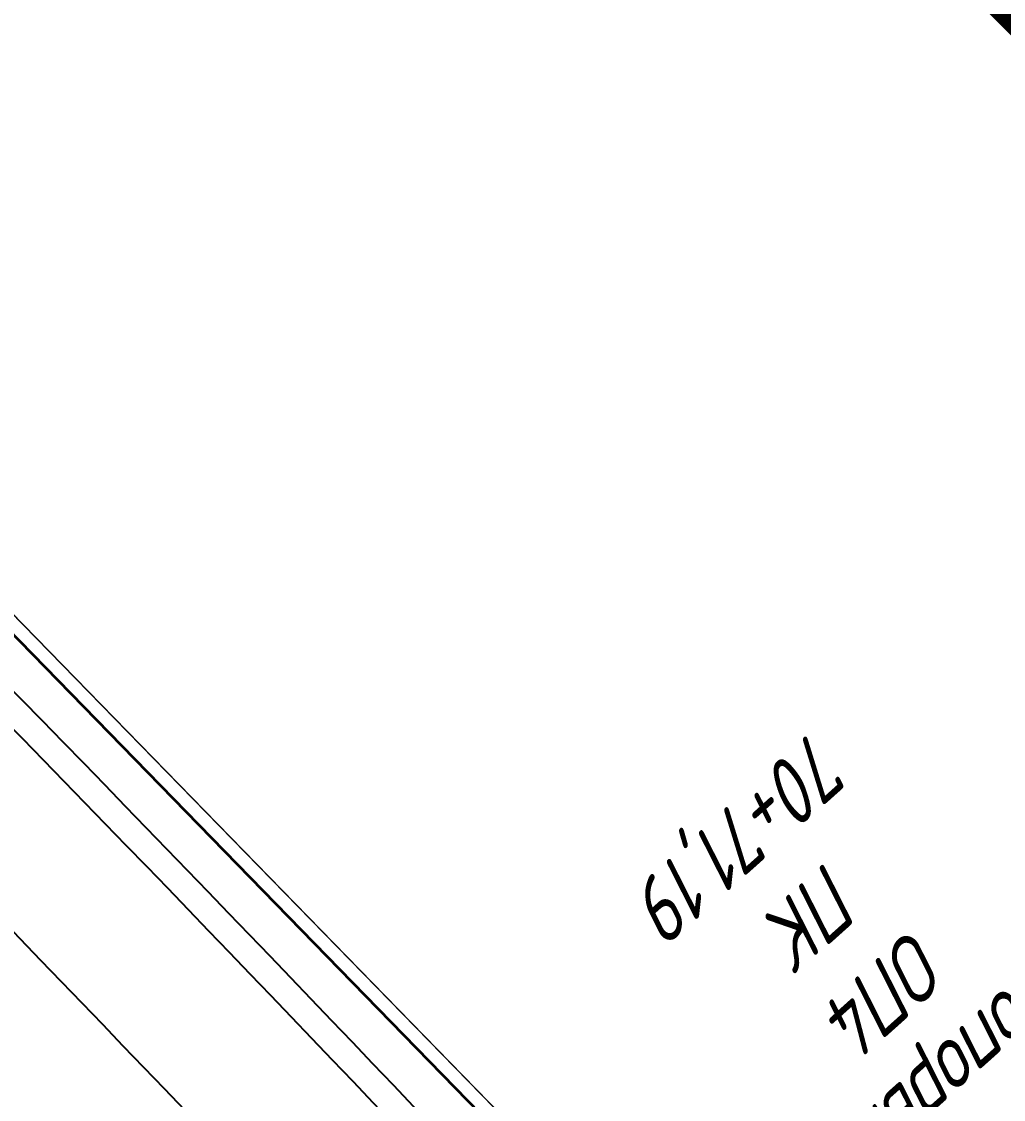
# Model space of a CAD drawing. Header units: millimetres. Extents: x 0 to 285450075, y -3000605 to 8125189010.
# Drawn here: x 6236265.72 to 6236284.14, y 5216927.79 to 5216948 of the extents above; entities that cross this region are included whole.
import ezdxf
from ezdxf import colors
from ezdxf.entities.mleader import LeaderData, LeaderLine
from ezdxf.math import Vec2, Vec3

# ---------------------------------------------------------------- set-up
doc = ezdxf.new("R2010")
doc.units = ezdxf.units.MM
doc.set_wipeout_variables(frame=1)
for name, pattern in [('15-15', [6, 1.5, -3, 1.5]), ('CENTER', [50.8, 31.75, -6.35, 6.35, -6.35]), ('осевая', [2, 1.25, -0.25, 0.25, -0.25])]:
    doc.linetypes.add(name, pattern=pattern)
for name, color, linetype in [('!Полоса отвода', 30, 'Continuous'), ('Основное направление 30.05.Верх покрытия', 7, 'Continuous'), ('Основное направление 30.05.Ось трассы', 7, 'Continuous'), ('Петля 1 ось справа.Верх покрытия', 7, 'Continuous')]:
    doc.layers.add(name, color=color, linetype=linetype)
for name, color, linetype, lineweight in [('1-Бетон', 106, 'Continuous', 35), ('1-Оси', 1, 'CENTER', 20), ('ИС_Выноски', 3, 'Continuous', 18), ('ИС_Ось', 3, 'осевая', 18), ('ИС_Размер', 3, 'Continuous', 18)]:
    doc.layers.add(name, color=color, linetype=linetype, lineweight=lineweight)
doc.layers.add('_Defpoints', color=8, linetype='Continuous', plot=False)
doc.layers.add('Оси_Невидимые', color=5, linetype='Continuous', plot=False)
doc.styles.add('ISOCPEUR', font='isocpeur.ttf', dxfattribs={"width": 0.8, "oblique": 15, "height": 2.5})
doc.linetypes.add('гр.ПОЛЬ.10', pattern='A,6.75,-2,[131,ltypeshp.shx,S=0.75,R=0,X=-0.75,Y=-0.375],-2,6.75,[130,ltypeshp.shx,S=0.75,R=270.000001,X=-8.75,Y=-0.375],0', length=17.5)

# ---------------------------------------------------------------- blocks, each defined once
blk = doc.blocks.new('б33 план')
at = {"layer": '1-Бетон'}
blk.add_lwpolyline([(1400, 700), (31600, 700), (31600, -700), (1400, -700)], close=True, dxfattribs=at)
at = {"layer": 'ИС_Ось', "color": 3, "ltscale": 20}
blk.add_lwpolyline([(0, 0), (33000, 0)], dxfattribs=at)
blk = doc.blocks.new('*U1443')
at = {"rotation": 182.4098864728825}
blk.add_blockref('б33 план', (16485, 694), dxfattribs=at)
blk = doc.blocks.new('*U1444')
at = {"layer": '_Defpoints', "color": 0, "linetype": 'ByBlock', "lineweight": -2, "transparency": 16777216}
for p in [(0, -24772), (0, -27024), (0, -29276)]:
    blk.add_blockref('*U1443', p, dxfattribs=at)
blk = doc.blocks.new('_None')
blk = doc.blocks.new('_DotBlank')
at = {"color": 0, "linetype": 'ByBlock', "lineweight": -2}
blk.add_line((-0.5, 0), (-1, 0), dxfattribs=at)
blk.add_circle((0, 0), 0.5, dxfattribs=at)
blk = doc.blocks.new('мост план кальмиус')
at = {"color": 8}
blk.add_wipeout([(-84927, 18748), (-83562, 45128), (-71216, 44489), (-66238, 42098), (-62410, 39358), (-58831, 35769), (-56452, 32504), (-54289, 28370), (-53279, 25638), (-52589, 23031), (-52149, 20452), (-51945, 17984), (-51953, 15404), (-51847, 1713), (16523, 174), (16499, 13750), (48681, 15115), (51950, 15396), (51993, 16603), (52429, 19670), (52763, 20976), (53228, 22376), (53763, 23670), (54928, 25867), (55955, 27386), (57261, 28968), (58369, 30088), (59857, 31352), (61766, 32654), (64399, 33987), (66743, 34802), (68607, 35230), (73006, 35615), (75369, 35737), (80966, 36027), (84021, 36185), (84924, 18748), (81975, 18490), (81924, 17723), (81924, -13317), (85003, -13811), (86426, -28044), (82156, -29131), (72090, -31693), (70682, -31945), (68645, -32063), (67160, -31993), (65457, -31748), (63155, -31122), (61641, -30507), (59831, -29528), (59206, -29119), (57612, -27877), (55950, -26189), (54592, -24362), (53635, -22662), (53329, -22000), (52862, -20805), (52220, -18396), (52133, -16966), (51955, -16166), (50601, -16282), (16894, -17701), (16523, 174), (-51847, 1713), (-51957, -16166), (-51975, -17754), (-52064, -18998), (-52207, -20149), (-52411, -21316), (-52628, -22291), (-52913, -23344), (-53313, -24568), (-53979, -26232), (-54781, -27859), (-55627, -29295), (-56959, -31171), (-57508, -31843), (-57930, -32327), (-58939, -33384), (-60064, -34421), (-61062, -35236), (-61822, -35797), (-62602, -36327), (-63223, -36717), (-63657, -36974), (-64059, -37201), (-65393, -37881), (-66993, -38563), (-68626, -39119), (-70984, -39743), (-72767, -39965), (-74388, -40088), (-88874, -37694), (-84927, -13818), (-82187, -14057), (-81927, -13317), (-81927, 17723), (-81861, 18480)], dxfattribs=at).dxf.layer = '1-Бетон'
at = {"layer": '1-Бетон', "color": 4}
for points in [[(16549, 13763), (49520, 15138), (49520, -16328), (16894, -17701), (16549, -17700), (16549, 13763)], [(10610, -16201), (16862, -16201), (50506, -14785), (73545, -12806)], [(10610, -16701), (16873, -16701), (50537, -15284), (73545, -13307)]]:
    blk.add_lwpolyline(points, dxfattribs=at)
at = {"layer": '1-Бетон'}
for points in [[(10610, -17701), (16894, -17701), (50601, -16282), (73545, -14311)], [(16507, -16701), (49479, -15336)], [(17991, -17254), (48164, -15984)]]:
    blk.add_lwpolyline(points, dxfattribs=at)
at = {"layer": '1-Бетон', "color": 1}
blk.add_arc((0, 800001), 800001, 266.084716, 273.246619, dxfattribs=at)
at = {"layer": '_Defpoints'}
blk.add_blockref('*U1444', (33047, 13356), dxfattribs=at)
at = {"layer": 'ИС_Выноски'}
ml = blk.add_multileader_mtext('Standard', dxfattribs=at)
ml.set_content('Ось опоры ОП4 \\PПК 70+71,19', color=256, style='ISOCPEUR')
ml.set_leader_properties(color=256, linetype='ByLayer')
ml.set_arrow_properties(name='NONE')
ml.build(insert=Vec2(0, 0))
ml.multileader.update_dxf_attribs({"text_left_attachment_type": 6, "text_right_attachment_type": 6, "dogleg_length": 0.36, "arrow_head_size": 600, "scale": 200})
ctx = ml.context
ctx.base_point, ctx.scale, ctx.char_height, ctx.arrow_head_size, ctx.landing_gap_size, ctx.plane_origin, ctx.plane_x_axis, ctx.plane_y_axis = Vec3(16523, -29241), 200, 1200, 600, 125, Vec3(23519, -10789), Vec3(0, 1), Vec3(-1, 0)
ctx.left_attachment, ctx.right_attachment, ctx.text_align_type = 6, 6, 1
notes = []
notes.append((ctx, [(1, (1, 1, 0), (16523, -19451), (0, -1), 161, [(1, [(16523, -17625)], 0, [])])]))
ctx.mtext.insert, ctx.mtext.text_direction, ctx.mtext.rotation, ctx.mtext.width, ctx.mtext.alignment, ctx.mtext.flow_direction = Vec3(15083, -24426), Vec3(0, 1), 1.570796, 10889.45, 2, 5
for ctx, leaders in notes:
    for number, flags, end, landing, length, lines in leaders:
        leader = LeaderData()
        leader.index, (leader.has_last_leader_line, leader.has_dogleg_vector, leader.attachment_direction) = number, flags
        leader.last_leader_point, leader.dogleg_vector, leader.dogleg_length = Vec3(end), Vec3(landing), length
        for number, points, colour, breaks in lines:
            line = LeaderLine()
            line.index, line.vertices, line.color, line.breaks = number, Vec3.list(points), colors.encode_raw_color(colour), breaks
            leader.lines.append(line)
        ctx.leaders.append(leader)
blk.add_wipeout([(11938, 13749), (13722, 13749), (15433, 13750), (16249, 13750), (48681, 15115), (73545, 17251), (73545, -14311), (50601, -16282), (16894, -17701), (13985, -17701), (12431, -17701), (10511, -17701), (10610, 13750)]).dxf.layer = '1-Бетон'
at = {"layer": '1-Бетон'}
blk.add_lwpolyline([(73545, -14060), (50585, -16033), (16889, -17451), (10610, -17451)], dxfattribs=at)
at = {"layer": '1-Оси'}
blk.add_arc((0, 800000), 800000, 264.122089, 275.877664, dxfattribs=at)
at = {"layer": 'Оси_Невидимые'}
for radius, start, end in [(816200, 270.744845, 275.760605), (816700, 270.744393, 275.757091)]:
    blk.add_arc((0, 800000), radius, start, end, dxfattribs=at)

msp = doc.modelspace()

# ---------------------------------------------------------------- linework, layer by layer
at = {"layer": '!Полоса отвода', "color": 30, "linetype": 'гр.ПОЛЬ.10', "true_color": 0xff7f00, "transparency": 33554687, "const_width": 1}
msp.add_lwpolyline([(6236310.9004, 5216922.0721), (6236257.8407, 5216974.6503), (6236251.435, 5217002.2994), (6236274.3343, 5217032.807), (6236280.3982, 5217057.6093), (6236276.6225, 5217081.9387), (6236264.202, 5217103.3561), (6236212.916, 5217146.1515)], dxfattribs=at)
at = {"layer": 'ИС_Размер', "linetype": 'Continuous'}
msp.add_circle((6226064.7742, 5217311.3687), 148840.0322, dxfattribs=at)
at = {"layer": 'Основное направление 30.05.Верх покрытия', "color": 6, "flags": 128}
for points in [[(6236270.6489, 5216907.4119, 0.1019416), (6236008.1909, 5217096.1974), (6236008.1886, 5217096.1985, 0.0036618), (6235996.7444, 5217101.2664, 0.0031735), (6235985.2334, 5217106.1769, 0.0026853), (6235973.6673, 5217110.9514, 0.002197), (6235962.0568, 5217115.6121, 0.0017087), (6235950.4124, 5217120.1811, 0.0012204), (6235938.7435, 5217124.6811, 0.0007322), (6235927.0595, 5217129.1345, 0.0002439), (6235915.3694, 5217133.5641), (6235915.367, 5217133.565), (6235625.2946, 5217242.0473)], [(6236268.4085, 5216905.4162, 0.1019261), (6236006.9666, 5217093.4586), (6236006.9642, 5217093.4597, 0.0036623), (6235995.5603, 5217098.51, 0.003174), (6235984.0844, 5217103.4056, 0.0026857), (6235972.5481, 5217108.168, 0.0021975), (6235960.9622, 5217112.8189, 0.0017092), (6235949.3369, 5217117.3806, 0.0012209), (6235937.6817, 5217121.8753, 0.0007326), (6235926.0059, 5217126.3256, 0.0002444), (6235914.3186, 5217130.7542), (6235914.3161, 5217130.7551), (6235624.2422, 5217239.238)], [(6236280.6558, 5216916.3265, 0.0215563), (6236230.9443, 5216965.8897)]]:
    msp.add_lwpolyline(points, format="xyb", dxfattribs=at)
at = {"layer": 'Основное направление 30.05.Верх покрытия', "color": 5, "flags": 128}
msp.add_lwpolyline([(6236280.0957, 5216915.8275, 0.0215526), (6236230.4381, 5216965.3363), (6236230.4381, 5216965.3365)], format="xyb", dxfattribs=at)
at = {"layer": 'Петля 1 ось справа.Верх покрытия', "color": 5, "linetype": '15-15', "flags": 128}
msp.add_lwpolyline([(6236274.3455, 5216910.705, 0.1019669), (6236010.2111, 5217100.7164), (6236010.2087, 5217100.7175, 0.0036615), (6235998.6882, 5217105.7916, 0.0031732), (6235987.11, 5217110.7032, 0.002685), (6235975.4859, 5217115.4745, 0.0021967), (6235963.8265, 5217120.1277, 0.0017084), (6235952.1422, 5217124.6854, 0.0012202), (6235940.4424, 5217129.1703, 0.0007319), (6235928.7365, 5217133.6053, 0.0002437), (6235917.0333, 5217138.0132), (6235917.0308, 5217138.0141), (6235626.9611, 5217246.4954)], format="xyb", dxfattribs=at)

# ---------------------------------------------------------------- next in the draw order: block references
at = {"layer": '1-Бетон', "xscale": 0.001, "yscale": 0.001, "zscale": 0.001, "rotation": 131.8774809029428}
msp.add_blockref('мост план кальмиус', (6236276.9349, 5216898.8604), dxfattribs=at)

# ---------------------------------------------------------------- next in the draw order: leaders
at = {"layer": 'ИС_Выноски', "color": 3}
ml = msp.add_multileader_mtext('Standard', dxfattribs=at)
ml.set_content('ПК70+50\\P24+3х33+24', color=3, style='ISOCPEUR')
ml.set_leader_properties(color=256, linetype='ByLayer', lineweight=-1)
ml.set_arrow_properties(name='DOTBLANK')
ml.build(insert=Vec2(0, 0))
ml.multileader.update_dxf_attribs({"text_left_attachment_type": 6, "text_right_attachment_type": 6, "dogleg_length": 0.36, "arrow_head_size": 1500, "scale": 25})
ctx = ml.context
ctx.base_point, ctx.scale, ctx.char_height, ctx.arrow_head_size, ctx.landing_gap_size, ctx.plane_origin, ctx.plane_x_axis, ctx.plane_y_axis = Vec3(6236691.2056, 5217349.7238), 25, 125, 1500, 2.25, Vec3(6242724.0352, 5214845.6196), Vec3(1, 0.0000115), Vec3(-0.0000115, 1)
ctx.left_attachment, ctx.right_attachment, ctx.text_align_type = 6, 6, 1
notes = []
notes.append((ctx, [(0, (1, 1, 0), (6236671.0754, 5217349.7235), (1, 0.0000115), 20.1302, [(1, [(6236451.887, 5217068.3139)], 0, [])])]))
ctx.mtext.insert, ctx.mtext.text_direction, ctx.mtext.rotation, ctx.mtext.width, ctx.mtext.alignment, ctx.mtext.flow_direction = Vec3(6237088.6703, 5217499.7283), Vec3(1, 0.0000115), 0.0000115, 857.209003, 2, 5
ctx.mtext.has_bg_fill, ctx.mtext.bg_color, ctx.mtext.bg_scale_factor, ctx.mtext.bg_transparency, ctx.mtext.use_window_bg_color = 1, -1027028792, 1.5, 0, 1
for ctx, leaders in notes:
    for number, flags, end, landing, length, lines in leaders:
        leader = LeaderData()
        leader.index, (leader.has_last_leader_line, leader.has_dogleg_vector, leader.attachment_direction) = number, flags
        leader.last_leader_point, leader.dogleg_vector, leader.dogleg_length = Vec3(end), Vec3(landing), length
        for number, points, colour, breaks in lines:
            line = LeaderLine()
            line.index, line.vertices, line.color, line.breaks = number, Vec3.list(points), colors.encode_raw_color(colour), breaks
            leader.lines.append(line)
        ctx.leaders.append(leader)

# ---------------------------------------------------------------- next in the draw order: linework, layer by layer
at = {"layer": 'Основное направление 30.05.Верх покрытия', "color": 5, "flags": 128}
for points in [[(6236271.3957, 5216908.0772, 0.1019468), (6236008.599, 5217097.1103, 0.0000011), (6236008.5967, 5217097.1114, 0.0036617), (6235997.1391, 5217102.1852, 0.0031734), (6235985.6164, 5217107.1006, 0.0026851), (6235974.0403, 5217111.8792, 0.0021968), (6235962.4217, 5217116.5431, 0.0017086), (6235950.7709, 5217121.1147, 0.0012203), (6235939.0975, 5217125.6163, 0.000732), (6235927.4107, 5217130.0708, 0.0002437), (6235915.7197, 5217134.5008), (6235915.7173, 5217134.5017), (6235625.6455, 5217242.9838)], [(6235623.8913, 5217238.3015), (6235913.9658, 5217129.8185), (6235913.9683, 5217129.8175, -0.0002445), (6235925.6547, 5217125.3893, -0.0007328), (6235937.3277, 5217120.94, -0.0012211), (6235948.9783, 5217116.447, -0.0017093), (6235960.5973, 5217111.8879, -0.0021976), (6235972.1751, 5217107.2402, -0.0026859), (6235983.7014, 5217102.4819, -0.0031742), (6235995.1656, 5217097.5912, -0.0036624), (6236006.5561, 5217092.5467), (6236006.5585, 5217092.5457, -0.1019209), (6236267.6617, 5216904.7509, -0.1019209)], [(6236279.8639, 5216915.784, 0.0219496), (6236229.2574, 5216966.1434, 0.0219496)]]:
    msp.add_lwpolyline(points, format="xyb", dxfattribs=at)
at = {"layer": 'Основное направление 30.05.Ось трассы', "color": 1, "lineweight": 40, "true_color": 0xff0000, "flags": 128}
msp.add_lwpolyline([(6236484.5306, 5215168.6635), (6236481.8903, 5216316.6935, 0.0002441), (6236481.8575, 5216329.1934, 0.0007324), (6236481.8003, 5216341.6933, 0.0012207), (6236481.6942, 5216354.1928, 0.001709), (6236481.5149, 5216366.6915, 0.0021973), (6236481.238, 5216379.1884, 0.0026856), (6236480.839, 5216391.682, 0.0031738), (6236480.2937, 5216404.17, 0.0036621), (6236479.5777, 5216416.6494, 0.2782706), (6236007.742, 5217095.1932, 0.0036621), (6235996.2926, 5217100.2089, 0.0031738), (6235984.7756, 5217105.0676, 0.0026856), (6235973.2025, 5217109.791, 0.0021973), (6235961.5837, 5217114.4012, 0.001709), (6235949.9293, 5217118.9205, 0.0012207), (6235938.2486, 5217123.3715, 0.0007324), (6235926.5506, 5217127.7767, 0.0002441), (6235914.844, 5217132.1592), (6235320.4061, 5217354.4691, -0.0193391), (6234250.5061, 5217802.4742), (6233192.5927, 5218294.3631, 0.0310959)], format="xyb", dxfattribs=at)
at = {"layer": 'Петля 1 ось справа.Верх покрытия', "color": 5, "linetype": '15-15', "flags": 128}
for points in [[(6236274.3455, 5216910.705, 0.1019669), (6236010.2111, 5217100.7164), (6236010.2087, 5217100.7175, 0.0036615), (6235998.6882, 5217105.7916, 0.0031732), (6235987.11, 5217110.7032, 0.002685), (6235975.4859, 5217115.4745, 0.0021967), (6235963.8265, 5217120.1277, 0.0017084), (6235952.1422, 5217124.6854, 0.0012202), (6235940.4424, 5217129.1703, 0.0007319), (6235928.7365, 5217133.6053, 0.0002437), (6235917.0333, 5217138.0132), (6235917.0308, 5217138.0141), (6235626.9611, 5217246.4954)], [(6236277.1047, 5216913.2445, 0.0220668), (6236226.451, 5216963.6273, 0.0220668)]]:
    msp.add_lwpolyline(points, format="xyb", dxfattribs=at)

doc.saveas('drawing.dxf')
